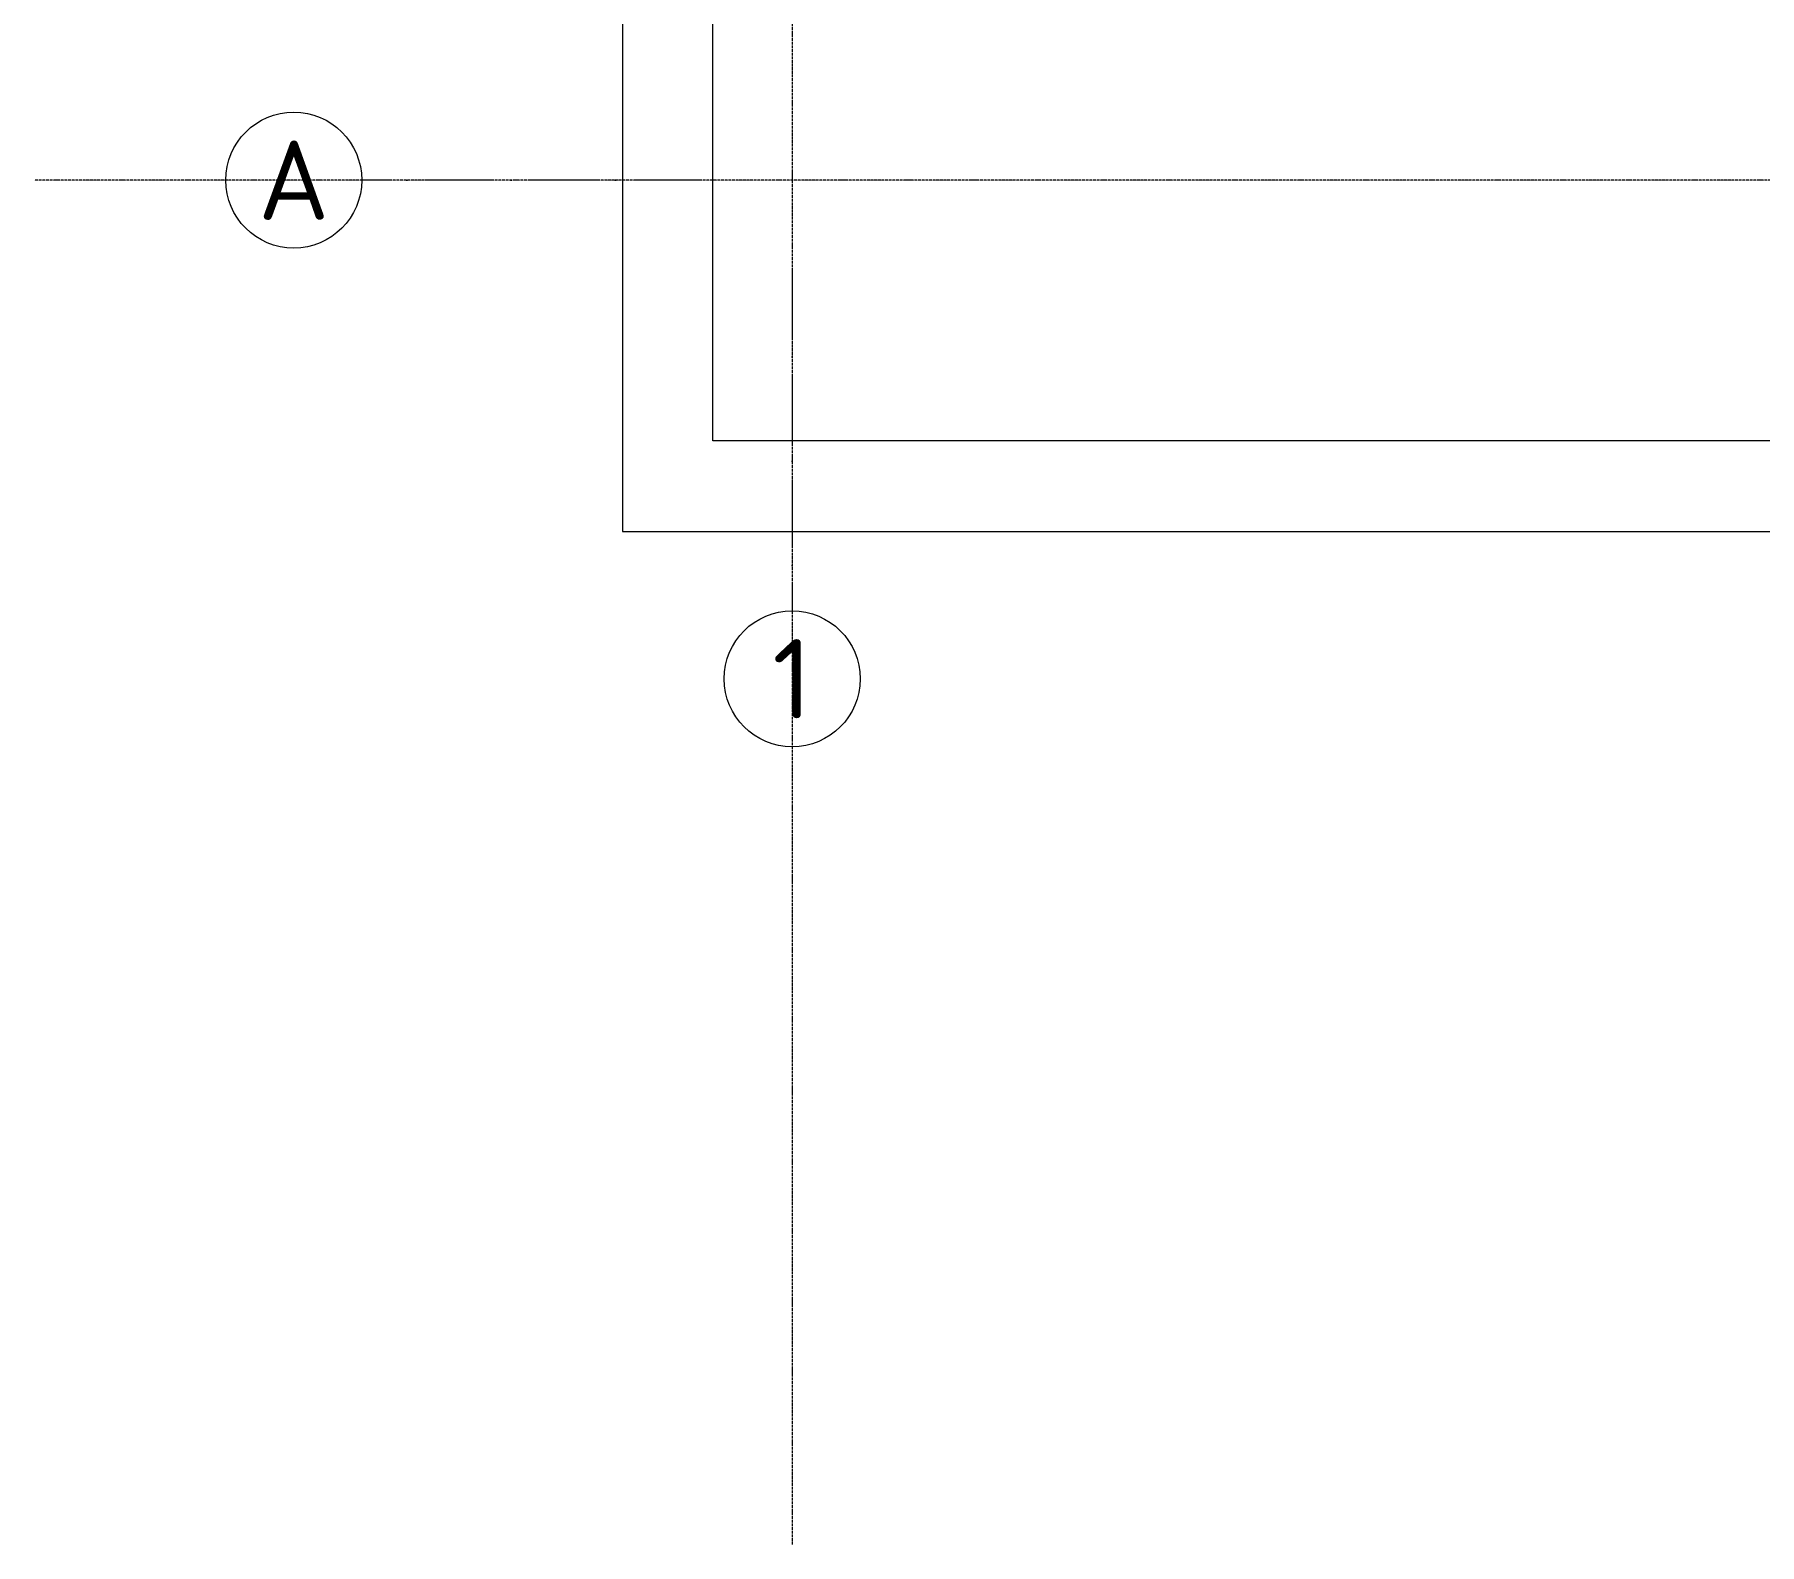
# Model space of a CAD drawing. Header units: millimetres. Extents: x -5016 to 63303, y -6019 to 98943.
# Drawn here: x -3344 to 4269, y 33981 to 40642 of the extents above; entities that cross this region are included whole.
import ezdxf
from ezdxf.enums import TextEntityAlignment as Align

# ---------------------------------------------------------------- set-up
doc = ezdxf.new("R2010")
doc.units = ezdxf.units.MM
doc.linetypes.add('ОВ_ШП', pattern=[460, 300, -80, 0, -80])
doc.linetypes.add('Осевая 12-2-2', pattern=[16, 12, -2, 0, -2])
for name, color, linetype, lineweight in [('A-FLOR', 9, 'Continuous', 13), ('S-GRID', 8, 'Continuous', 13), ('АР_подложка', 8, 'Continuous', 13), ('ОВ_размеры', 7, 'Continuous', 13)]:
    doc.layers.add(name, color=color, linetype=linetype, lineweight=lineweight)
doc.styles.add('GOST', font='isocpeur.ttf', dxfattribs={"width": 0.9})

# ---------------------------------------------------------------- blocks, each defined once
blk = doc.blocks.new('АР_plan2')
at = {"layer": 'A-FLOR'}
for p, q in [((1418.2, 22122.6), (1418.2, 3122.6)), ((1818.2, 3522.6), (1818.2, 5572.6)), ((22518.2, 3522.6), (1818.2, 3522.6)), ((1418.2, 3122.6), (22918.2, 3122.6))]:
    blk.add_line(p, q, dxfattribs=at)
at = {"layer": 'S-GRID', "color": 251, "linetype": 'Осевая 12-2-2', "true_color": 0x646464}
for p, q in [((2168.2, 22574.8), (2168.2, -1346.2)), ((23375.6, 4672.6), (-1176.1, 4672.6))]:
    blk.add_line(p, q, dxfattribs=at)

msp = doc.modelspace()

# ---------------------------------------------------------------- block references
at = {"layer": 'АР_подложка'}
msp.add_blockref('АР_plan2', (-2168, 35327), dxfattribs=at)

# ---------------------------------------------------------------- next in the draw order: linework, layer by layer
at = {"layer": 'ОВ_размеры', "linetype": 'ОВ_ШП'}
for points in [[(-400, 40000), (-1900, 40000)], [(0, 39600), (0, 38100)]]:
    msp.add_lwpolyline(points, dxfattribs=at)
at = {"layer": 'ОВ_размеры'}
for centre in [(-2200, 40000), (0, 37800)]:
    msp.add_circle(centre, 300, dxfattribs=at)

# ---------------------------------------------------------------- next in the draw order: texts
at = {"layer": 'ОВ_размеры', "style": 'GOST'}
for s, p in [('А', (-2200, 40000)), ('1', (0, 37800))]:
    msp.add_text(s, height=350, dxfattribs=at).set_placement(p, align=Align.MIDDLE_CENTER)

doc.saveas('drawing.dxf')
